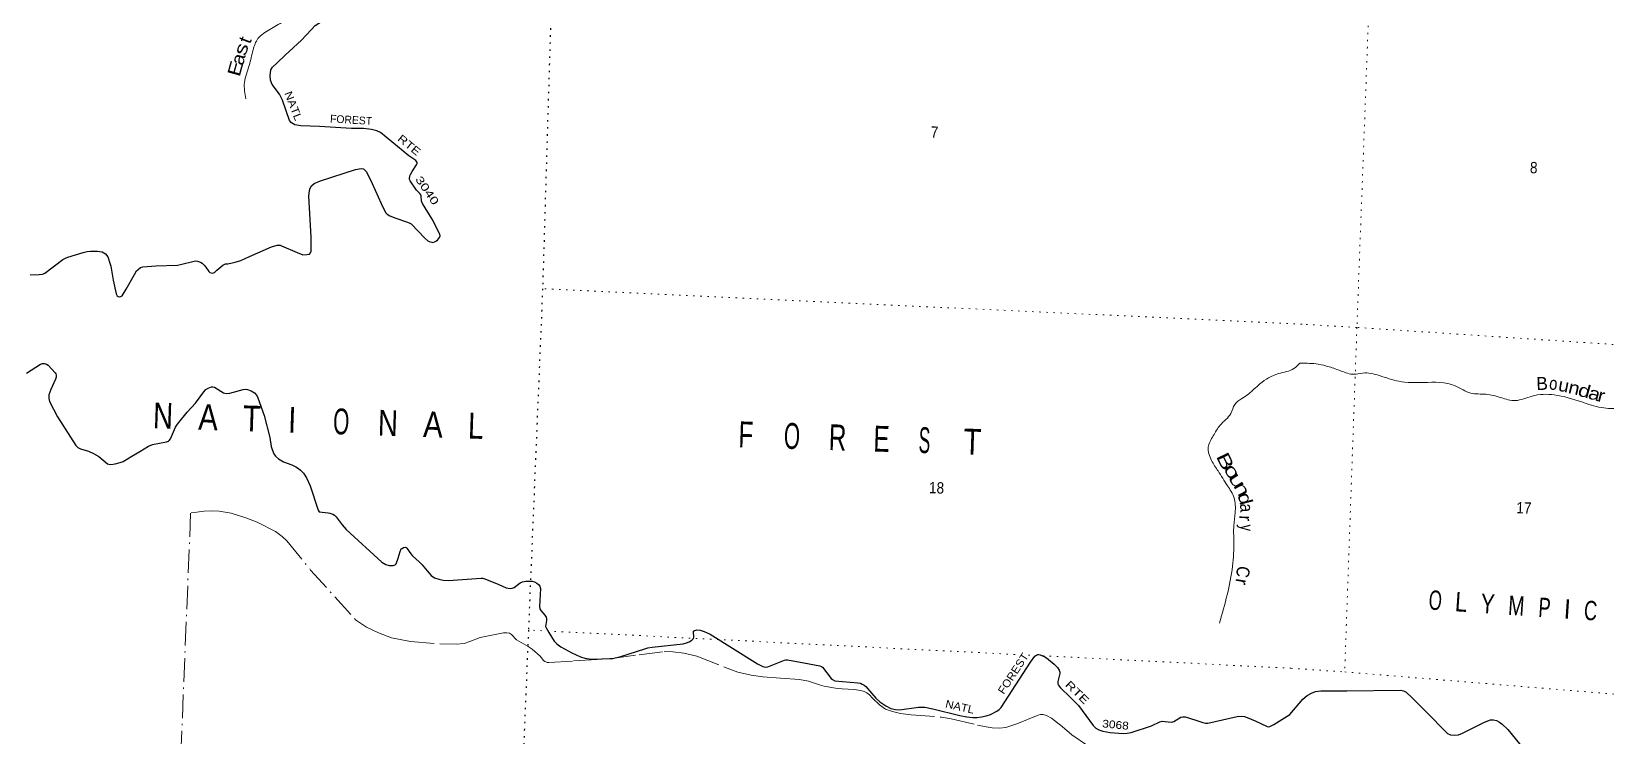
# Model space of a CAD drawing. Header units: feet. Extents: x -739708 to -488887, y 188754 to 379550.
# Drawn here: x -727391 to -703016, y 225540 to 236442 of the extents above; entities that cross this region are included whole.
import ezdxf
from ezdxf.enums import TextEntityAlignment as Align

# ---------------------------------------------------------------- set-up
doc = ezdxf.new("R2010")
doc.units = ezdxf.units.FT
doc.header["$LTSCALE"] = 73
doc.linetypes.add('DOT_DASHED', pattern=[7.7, 5, -1.2, 0.3, -1.2])
doc.linetypes.add('DOTTED', pattern=[1.5, 0.3, -1.2])
for name, color, linetype, lineweight in [('29', 7, 'Continuous', 25), ('39', 7, 'Continuous', 13), ('44', 7, 'DOT_DASHED', 13), ('6', 7, 'DOTTED', 25), ('7', 7, 'DOTTED', 13)]:
    doc.layers.add(name, color=color, linetype=linetype, lineweight=lineweight)
doc.layers.add('30', color=7, linetype='Continuous')
doc.layers.add('41', color=7, linetype='Continuous')

msp = doc.modelspace()

# ---------------------------------------------------------------- linework, layer by layer
at = {"layer": '29'}
for points in [[(-723586.5, 235956.94), (-723460.78, 236075.27), (-723209.95, 236306.97), (-723061.88, 236468.15), (-722996.84, 236532.75), (-722886.53, 236606.28), (-722861.59, 236628.36), (-722856.85, 236642.55), (-722826.83, 236764.6), (-722819.97, 236777.91), (-722803.88, 236801.56), (-722745.54, 236851.95), (-722740.51, 236863.1), (-722743.34, 236884.86), (-722766.04, 236941.65), (-722812.14, 237012.81), (-722848.34, 237046.72), (-722996.84, 237161.24), (-723015.76, 237183.96), (-723029.61, 237219.19), (-723023.02, 237407.51), (-723038.47, 237505.78), (-723090.38, 237718.83), (-723097.48, 237764.26)], [(-721973.71, 233776.78), (-721910.93, 233640.69), (-721884.02, 233612.29), (-721844.29, 233587.68), (-721747.57, 233550.59), (-721581.33, 233496.82), (-721543.38, 233481.08), (-721513.22, 233460.85), (-721300.91, 233243.71), (-721254.05, 233201.5), (-721231.34, 233188.25), (-721192.89, 233177.65), (-721178.37, 233175), (-721150, 233182.57), (-721129.19, 233195.82), (-721105.4, 233212.62), (-721072.43, 233250.72), (-721062.97, 233279.11), (-721068.05, 233305.55), (-721184.43, 233534.39), (-721334.45, 233776.46), (-721348.63, 233802.55), (-721351, 233816.26), (-721356.36, 233895.6), (-721361.88, 233913.29), (-721375.59, 233931.74), (-721429.49, 233984.47), (-721528.77, 234128.45), (-721536.39, 234149.44), (-721538.28, 234160.8), (-721530.72, 234204.34), (-721521.26, 234225.16), (-721493.53, 234275.62), (-721426.67, 234376.6), (-721419.1, 234397.43), (-721420.04, 234413.51), (-721437.56, 234442.1), (-721545.24, 234518.18), (-721983.8, 234879.2), (-722041.26, 234905.06), (-722127.57, 234924.63), (-722248.72, 234938.58), (-722435.19, 234941.26), (-722929.66, 234971.04), (-723222.18, 234981.54), (-723313.73, 234994.67), (-723366.7, 235028.74), (-723393.9, 235061.92), (-723502.91, 235377.06), (-723548.12, 235470.63), (-723665.16, 235623.26), (-723688.31, 235687.52), (-723695.88, 235755.67), (-723684.53, 235846.54), (-723657.85, 235889.78), (-723586.5, 235956.94)], [(-727411.29, 232674.68), (-727270.01, 232679.02), (-727226.4, 232684.1), (-727207.1, 232689.91), (-727183.94, 232700.8), (-726903.44, 232913.21), (-726864.22, 232933.64), (-726830.17, 232945), (-726590.75, 233020.33), (-726530.32, 233033.03), (-726475.45, 233042.5), (-726367.62, 233040.6), (-726295.6, 233027.79), (-726246.54, 232997.06), (-726210.6, 232949.74), (-726173.74, 232840.89), (-726160.47, 232806.81), (-726128.26, 232592.53), (-726077.58, 232378.09), (-726065.88, 232348.69), (-726050.74, 232337.33), (-726033.72, 232333.54), (-726008.86, 232335.51), (-725988.31, 232350.58), (-725922.58, 232450.76), (-725798.18, 232680.98), (-725764.13, 232733.92), (-725739.54, 232756.63), (-725701.7, 232785.03), (-725667.68, 232798.66), (-725466.48, 232815.51), (-725131.18, 232823.53), (-725082.13, 232831.41), (-724870.25, 232886.31), (-724845.66, 232888.2), (-724818.04, 232886.51), (-724775.66, 232871.16), (-724749.17, 232854.13), (-724715.12, 232823.84), (-724688.88, 232793.62), (-724645.12, 232723.5), (-724629.04, 232711.2), (-724609.18, 232702.68), (-724585.77, 232701.66), (-724571.34, 232702.68), (-724557.15, 232711.2), (-724523.1, 232745.28), (-724427.02, 232824.34), (-724388.78, 232841.82), (-724349.05, 232843.72), (-724234.93, 232867.59), (-724146.63, 232894.83), (-724015.18, 232955.99), (-723674.91, 233106.25), (-723586.66, 233133.35), (-723541.25, 233133.35), (-723519.79, 233124.75), (-723276.79, 233017.75), (-723189.38, 232985.7), (-723127.43, 232986.31), (-723087.22, 232993.27), (-723068.3, 233012.2), (-723061.42, 233038.1), (-723059.87, 233254.68), (-723097.71, 233893.9), (-723083.43, 233981.44), (-723075.33, 234017.46), (-723053.16, 234053.38), (-723015.33, 234087.45), (-722912.92, 234129.98), (-722375.18, 234305.25), (-722285.09, 234322.19), (-722247.25, 234314.62), (-722203.85, 234271.02), (-722116.05, 234085.33), (-721973.71, 233776.78)], [(-727470.59, 231148.48), (-727249.03, 231290.83), (-727219.93, 231300.88), (-727187.77, 231302.77), (-727157.5, 231291.41), (-727135.32, 231272.71), (-727023.18, 231157.01), (-727013.72, 231139.97), (-727010.2, 231121.79), (-727010.89, 231087.91), (-727020.35, 231059.51), (-727092.24, 230898.07), (-727120.62, 230815.31), (-727122.51, 230756.63), (-727110.78, 230712.19), (-726986.66, 230475.06), (-726706.31, 230031.58), (-726672.32, 229998.41), (-726630.64, 229978.58), (-726509.78, 229942.43), (-726430.1, 229906.64), (-726346.21, 229858.33), (-726211.61, 229749.2), (-726192.68, 229740.99), (-726164.3, 229739.1), (-726096.2, 229748.57), (-726016.74, 229767.5), (-725969.64, 229784.64), (-725836.38, 229866.09)], [(-725836.38, 229866.09), (-725715.45, 229940), (-725577.84, 230021.17), (-725517.18, 230045.22), (-725299.74, 230087.42), (-725270.43, 230097.83), (-725258.27, 230106.13), (-725237.31, 230132.86), (-725160.62, 230317.25), (-725132.33, 230362.86), (-724978.12, 230545.39), (-724850.78, 230687.25), (-724724.34, 230861.23), (-724690.59, 230895.76), (-724652.75, 230920.37), (-724605.46, 230937.41), (-724582.76, 230937.41), (-724557.31, 230933.47), (-724420.06, 230848.44), (-724374.06, 230838.63), (-724317.9, 230842.76), (-724115.29, 230895.54), (-724071.97, 230901.44), (-724043.59, 230895.76), (-723986.83, 230874.94), (-723939.54, 230844.65), (-723903.85, 230803.71), (-723884.67, 230770.82), (-723790.27, 230494.74), (-723697.92, 230152.43), (-723678.48, 230015.49), (-723664.3, 229966.69), (-723638.75, 229903.8), (-723614.16, 229867.83), (-723566.86, 229824.29), (-723490.35, 229777.91), (-723359.51, 229733.1), (-723299.18, 229702.19), (-723258.5, 229676.63), (-723223.5, 229647.29), (-723179.52, 229602.27), (-723132.7, 229529.92), (-723075.98, 229408), (-722952.03, 229027.31), (-722933.64, 229003.73), (-722797.68, 228990.82), (-722770.42, 228985.67), (-722726.91, 228968.63), (-722698.53, 228951.59), (-722673.55, 228926.19), (-722581.65, 228800.54), (-722519.76, 228731.05), (-721963.91, 228222.74), (-721903.97, 228186.8), (-721852.89, 228171.65), (-721790.46, 228171.65), (-721760.74, 228181.35), (-721741.28, 228200.05), (-721711.02, 228283.87), (-721681.26, 228389.12), (-721663.71, 228429.11), (-721648.58, 228438.57), (-721627.77, 228449.93), (-721598.73, 228454.35), (-721589.93, 228451.83), (-721576.69, 228440.47), (-721515.2, 228352.44), (-721490.61, 228324.04), (-721385.97, 228228.08), (-721341.16, 228182.06), (-721263.01, 228090.08)], [(-721263.01, 228090.08), (-721200.77, 228016.83), (-721148.19, 227981.4), (-721083.87, 227960.57), (-721015.76, 227947.32), (-720934.61, 227941.09), (-720425.88, 227974.98), (-720399.98, 227974.78), (-720371.6, 227967.2), (-720154.4, 227878.99), (-720038.64, 227829.01), (-719978.1, 227817.65), (-719947.85, 227819.42), (-719917.57, 227830.9), (-719824.87, 227906.63), (-719787.79, 227922), (-719735.95, 227929.34), (-719637.58, 227929.34), (-719601.25, 227921.32), (-719567.58, 227900.95), (-719541.09, 227878.23), (-719520.28, 227851.73), (-719508.65, 227815.7), (-719525.02, 227536.54), (-719519.57, 227503.17), (-719504.21, 227477.85), (-719442.72, 227406.14), (-719420.97, 227373.73), (-719414.34, 227346.28), (-719413.4, 227320.73), (-719427.73, 227261.18), (-719428.53, 227229.86), (-719420.97, 227205.25), (-719378.04, 227133.03), (-719295.16, 226999.85), (-719253.69, 226960.07), (-719193.95, 226913.72), (-719021.82, 226821.37), (-718887.48, 226758.49), (-718821.27, 226735.77), (-718724.78, 226720.63), (-718395.61, 226733.88), (-718265.07, 226762.28), (-717895.23, 226880.6), (-717847.67, 226895.57), (-717781.72, 226908.99), (-717297.68, 226962.09), (-717246.33, 226973.36), (-717206.6, 226990.39), (-717164.98, 227015), (-717138.39, 227042.62), (-717131.89, 227065.17), (-717139.45, 227148.47), (-717137.56, 227157.93), (-717121.96, 227168.4), (-717088.37, 227176.86), (-717035.6, 227171.32), (-716972.97, 227152.25), (-716881.35, 227107.62), (-716149.07, 226650.07), (-716066.8, 226608.95), (-716023.28, 226597.59), (-715986.25, 226602.11), (-715731.94, 226707.39), (-715709.24, 226713.07), (-715685.52, 226711.67), (-715428.39, 226664.33), (-715181.2, 226619.35), (-715157.78, 226608), (-715142.64, 226596.65), (-715008.33, 226420.59), (-714988.06, 226405.82)], [(-714988.06, 226405.82), (-714949.68, 226386.52), (-714596.55, 226357.67), (-714555.24, 226349.61), (-714525.91, 226337.3), (-714496.59, 226319.32), (-714470.28, 226296.97), (-714316.09, 226116.93), (-714252.55, 226059.97), (-714161.74, 225997.5), (-714082.28, 225959.64), (-714013.28, 225941.58), (-713947.97, 225936.92), (-713656.63, 225980.46), (-713614.68, 225981.43), (-713558.25, 225978.57), (-713435.13, 225952.93), (-713015.46, 225849.61), (-712906.52, 225829.96), (-712811.53, 225819.94), (-712747.21, 225819.94), (-712677.61, 225828.07), (-712604.44, 225842.88), (-712540.46, 225863.09), (-712443.98, 225917.99), (-712406.14, 225944.49), (-712377.14, 225975.13), (-711919.37, 226674.8), (-711852.79, 226767.02), (-711835.45, 226780.1), (-711809.28, 226793.52), (-711788.99, 226793.94), (-711769.55, 226787.84), (-711697.83, 226757.11), (-711674.96, 226744.3), (-711553.88, 226643.97), (-711500.91, 226594.75), (-711474.35, 226550.51), (-711464.96, 226520.92), (-711466.86, 226501.99), (-711494.54, 226374.72), (-711497.13, 226344.87), (-711491.45, 226324.04), (-711455.76, 226279.05), (-711306.38, 226133.28), (-711178.49, 226004.33), (-710950.39, 225693.65), (-710907.89, 225653.62), (-710861.48, 225627.39), (-710799.05, 225606.57), (-710685.59, 225585.47), (-710486.9, 225570.6), (-710423.19, 225574.04), (-710360.14, 225587.64), (-710043.97, 225690.82), (-709918.41, 225749.49), (-709881.02, 225761.19), (-709740.58, 225747.6), (-709715.99, 225751.39), (-709698.63, 225756.65), (-709591.13, 225823.32), (-709563.66, 225830.04), (-709524.91, 225827.11), (-709360.84, 225778.63), (-709250.6, 225741.92), (-709210.87, 225732.46), (-709175.84, 225733.88), (-708718.9, 225835.83), (-708653.73, 225841.3), (-708604.62, 225833.73), (-708564.82, 225820.48), (-708442.5, 225765.73), (-708254.89, 225680.77), (-708236.58, 225675.66), (-708213.88, 225679.45), (-708153.52, 225711.23), (-707903.62, 225866.86)], [(-707903.62, 225866.86), (-707700.46, 226104.93), (-707638.06, 226159.65), (-707568.32, 226197.71), (-707504.92, 226219.92), (-707423.06, 226231.4), (-707019.74, 226231.17), (-706192.62, 226242.01), (-706144.93, 226232.61), (-706103.72, 226210.4), (-706012.22, 226123.41), (-705800.89, 225915.53), (-705463.91, 225572.94), (-705417.39, 225552.17), (-705353.99, 225545.83), (-705290.58, 225549), (-705231.08, 225574.73), (-704891.78, 225749.11), (-704796.04, 225780.57), (-704748.49, 225780.57), (-704706.33, 225772.62), (-704659.73, 225748.85), (-704615.34, 225717.13), (-704528.72, 225632.07), (-704167.17, 225190.41)]]:
    msp.add_lwpolyline(points, dxfattribs=at)
at = {"layer": '39'}
for points in [[(-722196.63, 241178.66), (-722284.05, 241119.07), (-722417.94, 240988.04), (-722517.04, 240854.18), (-722622.31, 240777.03), (-722613.25, 240685.93), (-722477.64, 240584.53), (-722337.13, 240448.67), (-722208.07, 240149.78), (-722265.04, 239889.42), (-722532.89, 239464.68), (-722789, 239029.45), (-723052.7, 238729.65), (-723182.72, 238635.17), (-723343.52, 238523.56), (-723437.58, 238359.28), (-723553.42, 238084.76), (-723603.62, 237846.37), (-723660.07, 237236.98), (-723641.82, 237119.35), (-723548.06, 237031.46), (-723398.3, 236931.6), (-723322.71, 236842.31), (-723347.44, 236703.93), (-723488.05, 236593.67), (-723701.55, 236471.73), (-723883.46, 236330.58), (-723959.69, 236157.62), (-724020.08, 235915.54), (-724093.34, 235649.68), (-724069.43, 235398.71)], [(-707750.47, 231307.74), (-707843.85, 231221.32), (-708080.03, 231144.53), (-708367.22, 230986.75), (-708545.72, 230827.32), (-708646.7, 230758.09), (-708756.46, 230666.96), (-708817.47, 230527.79), (-708982.61, 230345.72), (-709090.83, 230179.89), (-709167.18, 230002.91), (-709117.53, 229799.49), (-709016.19, 229636.7), (-708870.7, 229407.87), (-708768.08, 229222.84), (-708751.55, 228992.29), (-708772.45, 228787.21), (-708772.15, 228553.18), (-708791.15, 228162.42), (-708995.64, 227281.96)], [(-707734.11, 231305.68), (-707742.88, 231307.79), (-707750.47, 231307.74)], [(-696762.4, 229963.84), (-697115.01, 229879.57), (-697352.66, 229888.5), (-697697.61, 229830.82), (-697913.15, 229782.4), (-698123.23, 229883.14), (-698317.3, 229870.25), (-698474.53, 229872.13), (-698589.36, 229765.43), (-698691.01, 229743.01), (-698851.04, 229833.8), (-699031.11, 229872.86), (-699224.72, 229817.57), (-699385.35, 229726.72), (-699491.55, 229690.34), (-699602.49, 229744.97), (-699912.4, 229928.18), (-700117.61, 229996.45), (-700184.41, 230099.88), (-700346.01, 230202.84), (-700584.24, 230195.64), (-700864.49, 230252.6), (-701164.38, 230378.92), (-701368.15, 230542), (-701534.51, 230624.95), (-701782.66, 230622.17), (-701962.99, 230544.17), (-702151.91, 230506.87), (-702364.07, 230605.67), (-702596.43, 230648.71), (-702777.22, 230613.12), (-703081.55, 230618.5), (-703384.93, 230704.59), (-703808.41, 230815.37), (-704151.96, 230795.99), (-704412.62, 230727.06), (-704634.83, 230771.75), (-704868.84, 230824.95), (-705100.14, 230841.71), (-705342, 230955.76), (-705832.21, 231006.48), (-706214.71, 231024.89), (-706518.02, 231112.99), (-706776.71, 231152.99), (-706912.53, 231133.87), (-707108.34, 231183.62), (-707293.49, 231249.11), (-707463.42, 231289.81), (-707734.11, 231305.68)]]:
    msp.add_spline(points, degree=3, dxfattribs=at)
at = {"layer": '44'}
msp.add_line((-724926.57, 228983.73), (-725213.32, 221905.31), dxfattribs=at)
msp.add_lwpolyline([(-724916.15, 228985.9), (-724830.74, 229000.9), (-724715.31, 229013.76), (-724609.52, 229018.77), (-724485.05, 229013.39), (-724301.1, 228981.03), (-724070.92, 228909.97), (-723898.47, 228841.59), (-723614.76, 228698.19), (-723508.28, 228621.83), (-723437.97, 228553.91), (-723068.24, 228102.65), (-722372.16, 227333.37), (-722205.63, 227215.41), (-722017.93, 227128.46), (-721815.17, 227053.51), (-721520.92, 226996.33), (-721069.03, 226959.51), (-720809.34, 226952.52), (-720692.61, 226966.84), (-720602.83, 226995.59), (-720442.29, 227056.63), (-720182.34, 227110.62), (-720080.56, 227129.68), (-720032.33, 227132.62), (-719989.59, 227124.74), (-719959.22, 227105.44), (-719881.2, 227021.94), (-719699.66, 226919.78), (-719637.84, 226877.68), (-719514.24, 226768.98), (-719462.72, 226700.66), (-719440.76, 226685.19), (-719426.89, 226679.26), (-719404.01, 226672.9), (-719377.57, 226669.79), (-718995.24, 226694.62), (-718398.91, 226733.47), (-717978.75, 226790), (-717591.09, 226841.09), (-717457.48, 226838.23), (-717287.25, 226813.66), (-717087.9, 226769.93), (-716658.19, 226599.49), (-716450.11, 226523.69), (-716245.51, 226474.21), (-716067.9, 226447.66), (-715790.09, 226429.1), (-715496.61, 226406.07), (-715359.12, 226382.5), (-715187.05, 226323.31), (-715116.14, 226306.53), (-714938.67, 226275.74), (-714836.26, 226264.15), (-714653.29, 226251.8), (-714550.24, 226237.58), (-714498.05, 226222.44), (-714453.43, 226200.44), (-714413.06, 226168.71), (-714365.59, 226116.99), (-714259.39, 226015.51), (-714166.06, 225950.75), (-714057.67, 225912.14), (-713935.94, 225883.35), (-713769.59, 225860.07), (-713300.14, 225824.93), (-713148.6, 225801.06), (-712739.16, 225701.79), (-712608.72, 225675), (-712512.16, 225660.89), (-712398.89, 225653.97), (-712300.92, 225665.39), (-712133.51, 225721.45), (-711801.69, 225854.05), (-711766.03, 225864.75), (-711725.06, 225865.11), (-711670.6, 225849.57), (-711594.25, 225809.27), (-711428.59, 225680.62), (-711282.58, 225548.71), (-711035.21, 225387.34)], dxfattribs=at)
at = {"layer": '6'}
msp.add_lwpolyline([(-719052.44, 241077.5), (-719315.09, 237804.97), (-719476.22, 232458.03), (-719695.69, 227173.58), (-719913.02, 221832.57), (-720094.54, 216538.77), (-720274.24, 211238.86), (-720347.24, 208108.99)], dxfattribs=at)
at = {"layer": '7'}
for p, q in [((-707714.93, 231908.63), (-719476.22, 232458.03)), ((-712159.98, 226795.77), (-719695.69, 227173.58)), ((-707883.52, 226581.36), (-711976.65, 226786.57))]:
    msp.add_line(p, q, dxfattribs=at)
for points in [[(-706586.25, 238406.05), (-706670.65, 237077.11), (-706865.81, 231858.75), (-707055.11, 226525.12)], [(-690943.84, 230983.83), (-696269.71, 231264.73), (-701584.82, 231508.89), (-706865.81, 231858.75), (-707714.93, 231908.63)], [(-707883.52, 226581.36), (-707055.11, 226525.12), (-701785.27, 226090.91), (-696463.97, 225850.55), (-691079.33, 225577.53)]]:
    msp.add_lwpolyline(points, dxfattribs=at)

# ---------------------------------------------------------------- texts
at = {"layer": '30'}
for s, rotation, width, p in [('NATL', 291.081, 1.15, (-723476.17, 235487.58)), ('RTE', 320.539, 1.25, (-721733.69, 234763.98)), ('3040', 304.588, 1.4, (-721454.1, 234152.04)), ('FOREST', 56.805, 1.1, (-712334.15, 226168.69)), ('RTE', 315.701, 1.35, (-711393.55, 226316.15)), ('NATL', 347.169, 1.1, (-713247.39, 225977.07)), ('3068', 354.557, 1.15, (-710813.2, 225667.75))]:
    msp.add_text(s, height=120, rotation=rotation, dxfattribs=dict(at, width=width)).set_placement(p)
msp.add_text('FOREST', height=120, rotation=356.553, dxfattribs=at).set_placement((-722770.14, 235033.47))
at = {"layer": '41'}
for s, rotation, width, p in [('s', 72.568, 1.35, (-724050.41, 236140.06)), ('t', 69.006, 1.1, (-723992.32, 236276.58)), ('E', 74.563, 1.3, (-724138.41, 235841.57)), ('a', 75.879, 1.15, (-724094.25, 235989.3)), ('B', 295.763, 1.5, (-708993.28, 229744.17)), ('o', 302.304, 1.55, (-708880.47, 229576.26)), ('u', 302.348, 1.7, (-708802.98, 229434.58)), ('n', 298.142, 1.55, (-708731.27, 229311.41)), ('d', 284.523, 1.25, (-708691.94, 229183.29)), ('a', 273.595, 0.9, (-708673.95, 229060.07)), ('y', 269.2, 0.75, (-708668.2, 228758.9)), ('r', 260.628, 1.05, (-708743.18, 227935.65)), ('C', 260.628, 0.9, (-708726.97, 228089.76))]:
    msp.add_text(s, height=200, rotation=rotation, dxfattribs=dict(at, width=width)).set_placement(p, align=Align.CENTER)
msp.add_text('B', height=200, rotation=2.359, dxfattribs=at).set_placement((-704083.24, 230888.06))
for s, rotation, width, p in [('o', 353.896, 0.85, (-703895.53, 230900.48)), ('u', 348.907, 1.1, (-703760.04, 230881.02)), ('n', 347.013, 1.15, (-703605.07, 230845.93)), ('d', 344.452, 1.25, (-703457.41, 230806.88)), ('a', 344.117, 1.2, (-703297.86, 230762.44)), ('r', 346.244, 1.15, (-703150.67, 230720.58))]:
    msp.add_text(s, height=200, rotation=rotation, dxfattribs=dict(at, width=width)).set_placement(p)
msp.add_text('r', height=200, rotation=268.576, dxfattribs=at).set_placement((-708688.84, 228906.48), align=Align.CENTER)
at = {"layer": '44'}
for s, rotation, width, p in [('N', 358.142, 0.8, (-725359.34, 230292.59)), ('A', 358.143, 0.85, (-724661.29, 230269.96)), ('T', 358.146, 0.85, (-723985.28, 230248.05)), ('I', 358.146, 0.85, (-723359.62, 230227.81)), ('O', 358.149, 0.6, (-722600.19, 230203.24)), ('N', 358.149, 0.8, (-721876.94, 230179.87)), ('A', 358.153, 0.85, (-721178.89, 230157.34)), ('L', 358.153, 0.8, (-720517.03, 230136)), ('F', 358.166, 0.7, (-716333.41, 230001.54)), ('O', 358.166, 0.6, (-715619.61, 229978.69)), ('R', 358.169, 0.7, (-714913.67, 229956.09)), ('E', 358.169, 0.7, (-714232.92, 229934.33)), ('S', 358.172, 0.5, (-713567.93, 229913.09)), ('T', 358.173, 0.85, (-712825.78, 229889.41))]:
    msp.add_text(s, height=400, rotation=rotation, dxfattribs=dict(at, width=width)).set_placement(p, align=Align.CENTER)
for s, width, p in [('O', 0.65, (-705761.23, 227491.99)), ('L', 0.85, (-705354.25, 227465.03)), ('Y', 0.8, (-704956.69, 227438.69)), ('M', 0.75, (-704530.85, 227410.48)), ('P', 0.7, (-704062.59, 227379.46)), ('I', 0.95, (-703669.75, 227353.43)), ('C', 0.7, (-703357.05, 227332.72))]:
    msp.add_text(s, height=300, rotation=356.21, dxfattribs=dict(at, width=width)).set_placement(p)
at = {"layer": '7', "width": 0.9}
for s, rotation, p in [('7', 358.073, (-713467.32, 234797.87)), ('8', 357.848, (-704188.85, 234248.88)), ('18', 358.073, (-713494.97, 229293.06)), ('17', 357.848, (-704399.52, 228982.24))]:
    msp.add_text(s, height=175, rotation=rotation, dxfattribs=at).set_placement(p)

doc.saveas('drawing.dxf')
